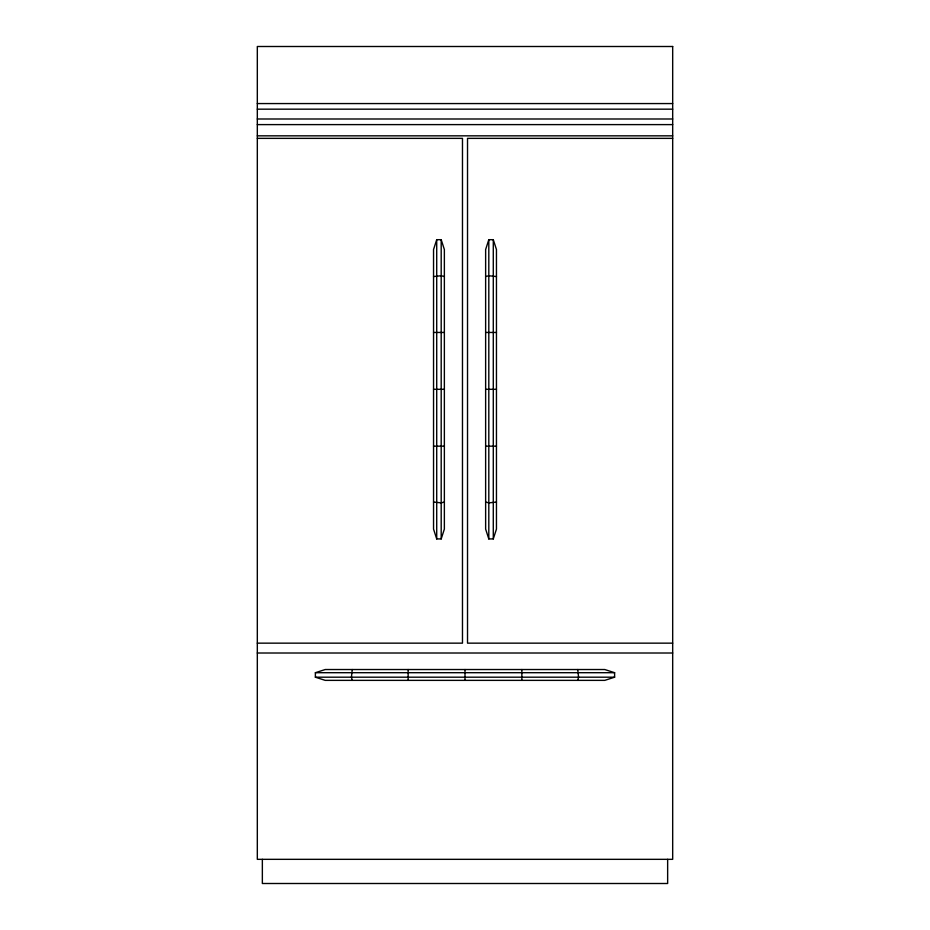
<?xml version="1.0" encoding="UTF-8"?>
<svg xmlns="http://www.w3.org/2000/svg" width="930" height="930" viewBox="0 0 930 930"><rect width="100%" height="100%" fill="white"/><g stroke="black" fill="none" stroke-linecap="round" stroke-linejoin="round"><path stroke-width="1.4" d="M408.142 669.53L408.142 680.365M521.858 680.365L521.858 669.53M352.249 669.53L351.435 677.191L352.249 680.365M577.739 680.365L578.565 677.191L577.739 669.53M436.716 239.684L433.543 249.531L433.543 529.089L436.716 538.923L441.192 538.923L444.366 529.089L444.366 249.531L441.192 239.684L436.716 239.684L436.716 538.923M488.808 239.684L485.634 249.531L485.634 529.089L488.808 538.923L493.284 538.923L496.457 529.089L496.457 249.531L493.284 239.684L488.808 239.684L488.808 538.923M315.375 672.704L325.221 669.53L604.779 669.53L614.614 672.704L614.614 677.191L604.779 680.365L325.221 680.365L315.375 677.191L315.375 672.704L614.614 672.704M433.543 276.559L441.192 275.745L444.366 276.559M485.634 276.559L488.808 275.745L496.457 276.559M444.366 502.049L441.192 502.874L433.543 502.049M496.457 502.049L488.808 502.874L485.634 502.049M433.543 332.452L444.366 332.452M485.634 332.452L496.457 332.452M444.366 446.168L433.543 446.168M496.457 446.168L485.634 446.168M257.319 103.567L672.681 103.567M257.319 109.17L672.681 109.17M257.319 118.994L672.681 118.994M257.319 124.608L672.681 124.608M257.319 135.838L672.681 135.838M257.319 138.361L462.477 138.361L462.477 643.153L257.319 643.153M672.681 138.361L467.523 138.361L467.523 643.153L672.681 643.153M433.543 389.31L444.366 389.31M485.634 389.31L496.457 389.31M257.319 653.011L672.681 653.011M315.375 677.191L614.614 677.191M667.647 859.332L667.647 883.5L262.353 883.5L262.353 859.332M493.284 239.684L493.284 538.923M465 669.53L465 680.365M441.192 239.684L441.192 538.923M672.681 46.5L257.319 46.5L257.319 859.332L672.681 859.332L672.681 46.5"/></g></svg>
